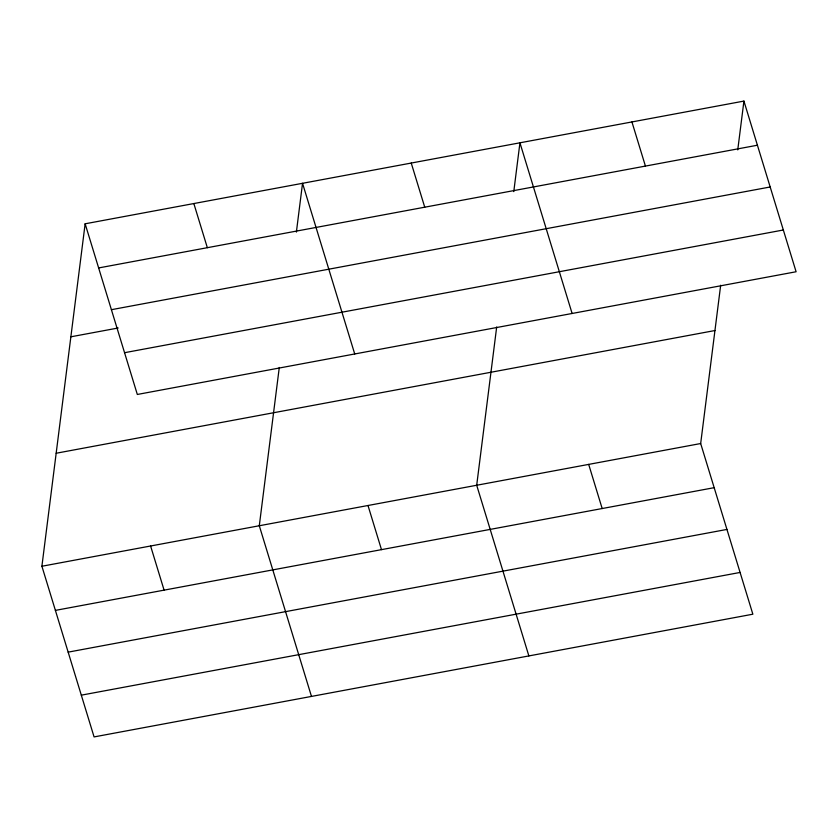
<?xml version="1.0" encoding="UTF-8"?>
<svg xmlns="http://www.w3.org/2000/svg" width="838" height="838" viewBox="0 0 838 838"><rect width="100%" height="100%" fill="white"/><g stroke="black" fill="none" stroke-linecap="round" stroke-linejoin="round"><path stroke-width="1.26" d="M720.67 285.245L700.673 443.532L752.859 614.202L94.076 736.916L41.9 566.247L85.141 223.798L743.924 101.084L796.1 271.753L137.327 394.468L85.141 223.798M279.284 367.463L259.298 525.751L311.474 696.42M296.38 232.095L302.539 183.302L354.725 353.971M496.683 326.967L476.696 485.254L528.872 655.924M513.778 191.609L519.937 142.806L572.113 313.475M737.754 149.887L743.924 101.084M98.643 267.94L757.416 145.225M111.402 309.693L770.185 186.979M70.874 336.803L118.189 327.993M124.558 352.704L783.331 230M56.167 453.243L714.95 330.528M41.9 566.247L700.673 443.532M55.392 610.389L714.175 487.674M68.161 652.142L726.934 529.427M81.317 695.163L740.09 572.448M631.925 121.939L645.428 166.081M588.685 464.399L602.176 508.54M411.238 163.054L424.74 207.196M367.997 505.503L381.489 549.644M193.84 203.55L207.342 247.692M150.599 545.999L164.091 590.141"/></g></svg>
